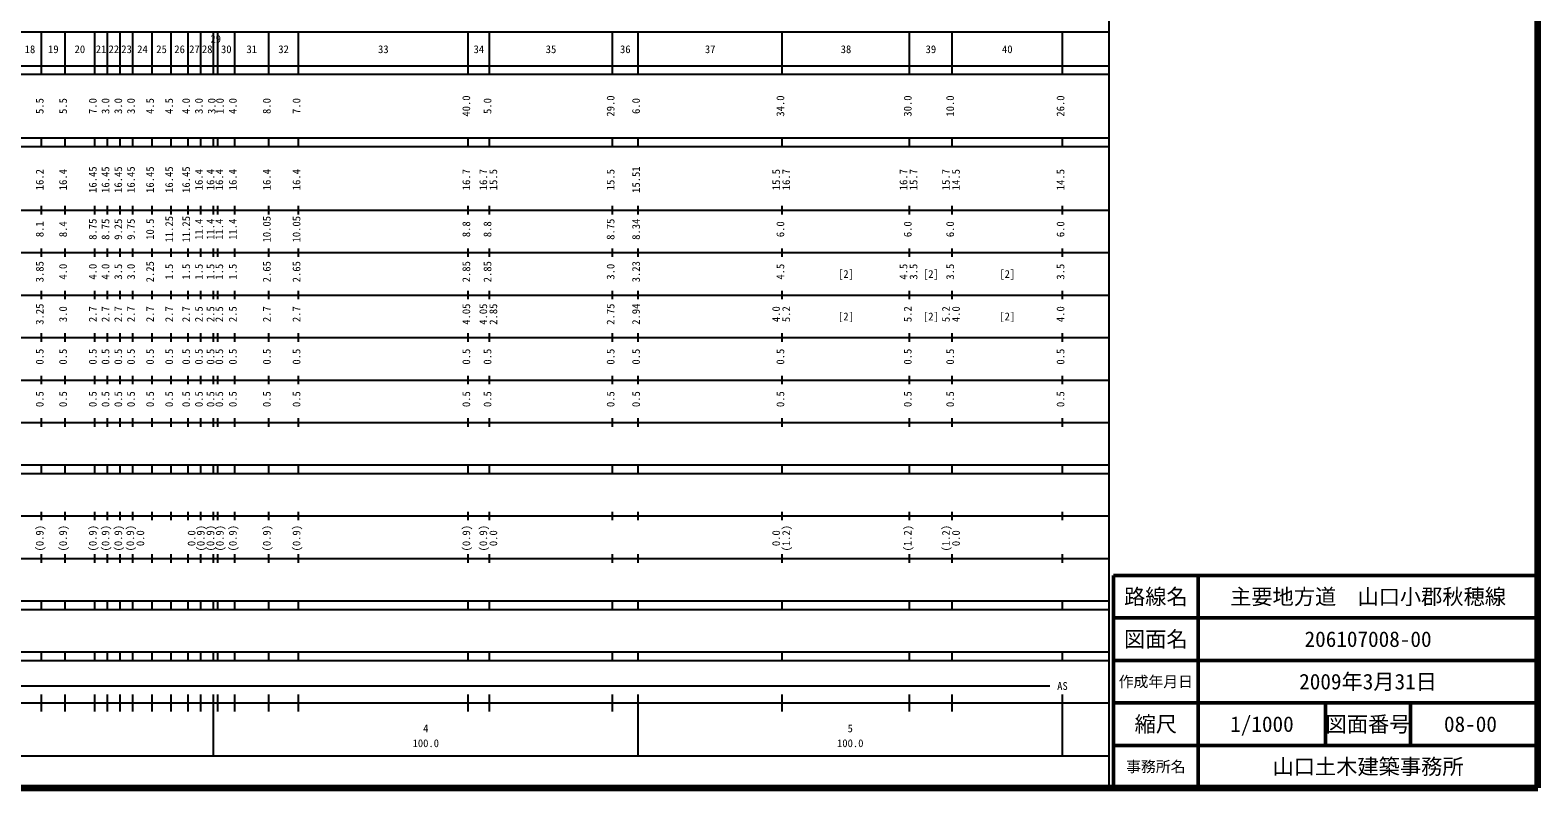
# Model space of a CAD drawing. Units: millimetres on the paper, enlarged 1000 times. Extents: x 40000 to 680000, y 20000 to 380000.
# Drawn here: x 324790 to 680000, y 20000 to 198357 of the extents above; entities that cross this region are included whole.
import ezdxf
from ezdxf.enums import TextEntityAlignment as Align

# ---------------------------------------------------------------- set-up
doc = ezdxf.new("R2010")
doc.units = ezdxf.units.MM
doc.header["$LTSCALE"] = 1000
for name, color, linetype, lineweight in [('M-TTL', 2, 'Continuous', 140), ('M-TTL-BAND', 7, 'Continuous', 25), ('M-TTL-FRAM', 2, 'Continuous', 50), ('M-TTL-LINE', 7, 'Continuous', 50)]:
    doc.layers.add(name, color=color, linetype=linetype, lineweight=lineweight)
doc.layers.add('M-TTL-TXT', color=7, linetype='Continuous')
doc.styles.add('ＭＳ ゴシック', font='')
doc.styles.get('ＭＳ ゴシック').set_extended_font_data('MS Gothic')

msp = doc.modelspace()

# ---------------------------------------------------------------- linework, layer by layer
at = {"layer": 'M-TTL'}
for p, q in [((680000, 20000), (680000, 380000)), ((40000, 20000), (680000, 20000))]:
    msp.add_line(p, q, dxfattribs=at)
at = {"layer": 'M-TTL-BAND'}
for p, q in [((579000, 20000), (579000, 370000)), ((68000, 198000), (579000, 198000)), ((327500, 188000), (327500, 198000)), ((333000, 188000), (333000, 198000)), ((340000, 188000), (340000, 198000)), ((343000, 188000), (343000, 198000)), ((346000, 188000), (346000, 198000)), ((349000, 188000), (349000, 198000)), ((353500, 188000), (353500, 198000)), ((358000, 188000), (358000, 198000)), ((362000, 188000), (362000, 198000)), ((365000, 188000), (365000, 198000)), ((368000, 188000), (368000, 198000)), ((369000, 188000), (369000, 198000)), ((373000, 188000), (373000, 198000)), ((381000, 188000), (381000, 198000)), ((388000, 188000), (388000, 198000)), ((428000, 188000), (428000, 198000)), ((433000, 188000), (433000, 198000)), ((462000, 188000), (462000, 198000)), ((468000, 188000), (468000, 198000)), ((502000, 188000), (502000, 198000)), ((532000, 188000), (532000, 198000)), ((542000, 188000), (542000, 198000)), ((568000, 188000), (568000, 198000)), ((40000, 190000), (579000, 190000)), ((40000, 188000), (579000, 188000)), ((40000, 173000), (579000, 173000)), ((40000, 171000), (579000, 171000)), ((327500, 171000), (327500, 173000)), ((333000, 171000), (333000, 173000)), ((340000, 171000), (340000, 173000)), ((343000, 171000), (343000, 173000)), ((346000, 171000), (346000, 173000)), ((349000, 171000), (349000, 173000)), ((353500, 171000), (353500, 173000)), ((358000, 171000), (358000, 173000)), ((362000, 171000), (362000, 173000)), ((365000, 171000), (365000, 173000)), ((368000, 171000), (368000, 173000)), ((369000, 171000), (369000, 173000)), ((373000, 171000), (373000, 173000)), ((381000, 171000), (381000, 173000)), ((388000, 171000), (388000, 173000)), ((428000, 171000), (428000, 173000)), ((433000, 171000), (433000, 173000)), ((462000, 171000), (462000, 173000)), ((468000, 171000), (468000, 173000)), ((502000, 171000), (502000, 173000)), ((532000, 171000), (532000, 173000)), ((542000, 171000), (542000, 173000)), ((568000, 171000), (568000, 173000)), ((327500, 155000), (327500, 157000)), ((333000, 155000), (333000, 157000)), ((340000, 155000), (340000, 157000)), ((343000, 155000), (343000, 157000)), ((346000, 155000), (346000, 157000)), ((349000, 155000), (349000, 157000)), ((353500, 155000), (353500, 157000)), ((358000, 155000), (358000, 157000)), ((362000, 155000), (362000, 157000)), ((365000, 155000), (365000, 157000)), ((368000, 155000), (368000, 157000)), ((369000, 155000), (369000, 157000)), ((373000, 155000), (373000, 157000)), ((381000, 155000), (381000, 157000)), ((388000, 155000), (388000, 157000)), ((428000, 155000), (428000, 157000)), ((433000, 155000), (433000, 157000)), ((462000, 155000), (462000, 157000)), ((468000, 155000), (468000, 157000)), ((502000, 155000), (502000, 157000)), ((532000, 155000), (532000, 157000)), ((542000, 155000), (542000, 157000)), ((568000, 155000), (568000, 157000)), ((40000, 156000), (579000, 156000)), ((46000, 146000), (579000, 146000)), ((327500, 145000), (327500, 147000)), ((333000, 145000), (333000, 147000)), ((340000, 145000), (340000, 147000)), ((343000, 145000), (343000, 147000)), ((346000, 145000), (346000, 147000)), ((349000, 145000), (349000, 147000)), ((353500, 145000), (353500, 147000)), ((358000, 145000), (358000, 147000)), ((362000, 145000), (362000, 147000)), ((365000, 145000), (365000, 147000)), ((368000, 145000), (368000, 147000)), ((369000, 145000), (369000, 147000)), ((373000, 145000), (373000, 147000)), ((381000, 145000), (381000, 147000)), ((388000, 145000), (388000, 147000)), ((428000, 145000), (428000, 147000)), ((433000, 145000), (433000, 147000)), ((462000, 145000), (462000, 147000)), ((468000, 145000), (468000, 147000)), ((502000, 145000), (502000, 147000)), ((532000, 145000), (532000, 147000)), ((542000, 145000), (542000, 147000)), ((568000, 145000), (568000, 147000)), ((52000, 136000), (579000, 136000)), ((327500, 135000), (327500, 137000)), ((333000, 135000), (333000, 137000)), ((340000, 135000), (340000, 137000)), ((343000, 135000), (343000, 137000)), ((346000, 135000), (346000, 137000)), ((349000, 135000), (349000, 137000)), ((353500, 135000), (353500, 137000)), ((358000, 135000), (358000, 137000)), ((362000, 135000), (362000, 137000)), ((365000, 135000), (365000, 137000)), ((368000, 135000), (368000, 137000)), ((369000, 135000), (369000, 137000)), ((373000, 135000), (373000, 137000)), ((381000, 135000), (381000, 137000)), ((388000, 135000), (388000, 137000)), ((428000, 135000), (428000, 137000)), ((433000, 135000), (433000, 137000)), ((462000, 135000), (462000, 137000)), ((468000, 135000), (468000, 137000)), ((502000, 135000), (502000, 137000)), ((532000, 135000), (532000, 137000)), ((542000, 135000), (542000, 137000)), ((568000, 135000), (568000, 137000)), ((46000, 126000), (579000, 126000)), ((327500, 125000), (327500, 127000)), ((333000, 125000), (333000, 127000)), ((340000, 125000), (340000, 127000)), ((343000, 125000), (343000, 127000)), ((346000, 125000), (346000, 127000)), ((349000, 125000), (349000, 127000)), ((353500, 125000), (353500, 127000)), ((358000, 125000), (358000, 127000)), ((362000, 125000), (362000, 127000)), ((365000, 125000), (365000, 127000)), ((368000, 125000), (368000, 127000)), ((369000, 125000), (369000, 127000)), ((373000, 125000), (373000, 127000)), ((381000, 125000), (381000, 127000)), ((388000, 125000), (388000, 127000)), ((428000, 125000), (428000, 127000)), ((433000, 125000), (433000, 127000)), ((462000, 125000), (462000, 127000)), ((468000, 125000), (468000, 127000)), ((502000, 125000), (502000, 127000)), ((532000, 125000), (532000, 127000)), ((542000, 125000), (542000, 127000)), ((568000, 125000), (568000, 127000)), ((52000, 116000), (579000, 116000)), ((327500, 115000), (327500, 117000)), ((333000, 115000), (333000, 117000)), ((340000, 115000), (340000, 117000)), ((343000, 115000), (343000, 117000)), ((346000, 115000), (346000, 117000)), ((349000, 115000), (349000, 117000)), ((353500, 115000), (353500, 117000)), ((358000, 115000), (358000, 117000)), ((362000, 115000), (362000, 117000)), ((365000, 115000), (365000, 117000)), ((368000, 115000), (368000, 117000)), ((369000, 115000), (369000, 117000)), ((373000, 115000), (373000, 117000)), ((381000, 115000), (381000, 117000)), ((388000, 115000), (388000, 117000)), ((428000, 115000), (428000, 117000)), ((433000, 115000), (433000, 117000)), ((462000, 115000), (462000, 117000)), ((468000, 115000), (468000, 117000)), ((502000, 115000), (502000, 117000)), ((532000, 115000), (532000, 117000)), ((542000, 115000), (542000, 117000)), ((568000, 115000), (568000, 117000)), ((327500, 105000), (327500, 107000)), ((333000, 105000), (333000, 107000)), ((340000, 105000), (340000, 107000)), ((343000, 105000), (343000, 107000)), ((346000, 105000), (346000, 107000)), ((349000, 105000), (349000, 107000)), ((353500, 105000), (353500, 107000)), ((358000, 105000), (358000, 107000)), ((362000, 105000), (362000, 107000)), ((365000, 105000), (365000, 107000)), ((368000, 105000), (368000, 107000)), ((369000, 105000), (369000, 107000)), ((373000, 105000), (373000, 107000)), ((381000, 105000), (381000, 107000)), ((388000, 105000), (388000, 107000)), ((428000, 105000), (428000, 107000)), ((433000, 105000), (433000, 107000)), ((462000, 105000), (462000, 107000)), ((468000, 105000), (468000, 107000)), ((502000, 105000), (502000, 107000)), ((532000, 105000), (532000, 107000)), ((542000, 105000), (542000, 107000)), ((568000, 105000), (568000, 107000)), ((46000, 106000), (579000, 106000)), ((40000, 96000), (579000, 96000)), ((327500, 94000), (327500, 96000)), ((333000, 94000), (333000, 96000)), ((340000, 94000), (340000, 96000)), ((343000, 94000), (343000, 96000)), ((346000, 94000), (346000, 96000)), ((349000, 94000), (349000, 96000)), ((353500, 94000), (353500, 96000)), ((358000, 94000), (358000, 96000)), ((362000, 94000), (362000, 96000)), ((365000, 94000), (365000, 96000)), ((368000, 94000), (368000, 96000)), ((369000, 94000), (369000, 96000)), ((373000, 94000), (373000, 96000)), ((381000, 94000), (381000, 96000)), ((388000, 94000), (388000, 96000)), ((428000, 94000), (428000, 96000)), ((433000, 94000), (433000, 96000)), ((462000, 94000), (462000, 96000)), ((468000, 94000), (468000, 96000)), ((502000, 94000), (502000, 96000)), ((532000, 94000), (532000, 96000)), ((542000, 94000), (542000, 96000)), ((568000, 94000), (568000, 96000)), ((40000, 94000), (579000, 94000)), ((49000, 84000), (579000, 84000)), ((327500, 83000), (327500, 85000)), ((333000, 83000), (333000, 85000)), ((340000, 83000), (340000, 85000)), ((343000, 83000), (343000, 85000)), ((346000, 83000), (346000, 85000)), ((349000, 83000), (349000, 85000)), ((353500, 83000), (353500, 85000)), ((358000, 83000), (358000, 85000)), ((362000, 83000), (362000, 85000)), ((365000, 83000), (365000, 85000)), ((368000, 83000), (368000, 85000)), ((369000, 83000), (369000, 85000)), ((373000, 83000), (373000, 85000)), ((381000, 83000), (381000, 85000)), ((388000, 83000), (388000, 85000)), ((428000, 83000), (428000, 85000)), ((433000, 83000), (433000, 85000)), ((462000, 83000), (462000, 85000)), ((468000, 83000), (468000, 85000)), ((502000, 83000), (502000, 85000)), ((532000, 83000), (532000, 85000)), ((542000, 83000), (542000, 85000)), ((568000, 83000), (568000, 85000)), ((327500, 73000), (327500, 75000)), ((333000, 73000), (333000, 75000)), ((340000, 73000), (340000, 75000)), ((343000, 73000), (343000, 75000)), ((346000, 73000), (346000, 75000)), ((349000, 73000), (349000, 75000)), ((353500, 73000), (353500, 75000)), ((358000, 73000), (358000, 75000)), ((362000, 73000), (362000, 75000)), ((365000, 73000), (365000, 75000)), ((368000, 73000), (368000, 75000)), ((369000, 73000), (369000, 75000)), ((373000, 73000), (373000, 75000)), ((381000, 73000), (381000, 75000)), ((388000, 73000), (388000, 75000)), ((428000, 73000), (428000, 75000)), ((433000, 73000), (433000, 75000)), ((462000, 73000), (462000, 75000)), ((468000, 73000), (468000, 75000)), ((502000, 73000), (502000, 75000)), ((532000, 73000), (532000, 75000)), ((542000, 73000), (542000, 75000)), ((568000, 73000), (568000, 75000)), ((40000, 74000), (579000, 74000)), ((40000, 64000), (579000, 64000)), ((327500, 62000), (327500, 64000)), ((333000, 62000), (333000, 64000)), ((340000, 62000), (340000, 64000)), ((343000, 62000), (343000, 64000)), ((346000, 62000), (346000, 64000)), ((349000, 62000), (349000, 64000)), ((353500, 62000), (353500, 64000)), ((358000, 62000), (358000, 64000)), ((362000, 62000), (362000, 64000)), ((365000, 62000), (365000, 64000)), ((368000, 62000), (368000, 64000)), ((369000, 62000), (369000, 64000)), ((373000, 62000), (373000, 64000)), ((381000, 62000), (381000, 64000)), ((388000, 62000), (388000, 64000)), ((428000, 62000), (428000, 64000)), ((433000, 62000), (433000, 64000)), ((462000, 62000), (462000, 64000)), ((468000, 62000), (468000, 64000)), ((502000, 62000), (502000, 64000)), ((532000, 62000), (532000, 64000)), ((542000, 62000), (542000, 64000)), ((568000, 62000), (568000, 64000)), ((40000, 62000), (579000, 62000)), ((40000, 52000), (579000, 52000)), ((40000, 50000), (579000, 50000)), ((327500, 50000), (327500, 52000)), ((333000, 50000), (333000, 52000)), ((340000, 50000), (340000, 52000)), ((343000, 50000), (343000, 52000)), ((346000, 50000), (346000, 52000)), ((349000, 50000), (349000, 52000)), ((353500, 50000), (353500, 52000)), ((358000, 50000), (358000, 52000)), ((362000, 50000), (362000, 52000)), ((365000, 50000), (365000, 52000)), ((368000, 50000), (368000, 52000)), ((369000, 50000), (369000, 52000)), ((373000, 50000), (373000, 52000)), ((381000, 50000), (381000, 52000)), ((388000, 50000), (388000, 52000)), ((428000, 50000), (428000, 52000)), ((433000, 50000), (433000, 52000)), ((462000, 50000), (462000, 52000)), ((468000, 50000), (468000, 52000)), ((502000, 50000), (502000, 52000)), ((532000, 50000), (532000, 52000)), ((542000, 50000), (542000, 52000)), ((568000, 50000), (568000, 52000)), ((71000, 44000), (565000, 44000)), ((40000, 40000), (579000, 40000)), ((327500, 38000), (327500, 42000)), ((333000, 38000), (333000, 42000)), ((340000, 38000), (340000, 42000)), ((343000, 38000), (343000, 42000)), ((346000, 38000), (346000, 42000)), ((349000, 38000), (349000, 42000)), ((353500, 38000), (353500, 42000)), ((358000, 38000), (358000, 42000)), ((362000, 38000), (362000, 42000)), ((365000, 38000), (365000, 42000)), ((368000, 27500), (368000, 42000)), ((369000, 38000), (369000, 42000)), ((373000, 38000), (373000, 42000)), ((381000, 38000), (381000, 42000)), ((388000, 38000), (388000, 42000)), ((428000, 38000), (428000, 42000)), ((433000, 38000), (433000, 42000)), ((462000, 38000), (462000, 42000)), ((468000, 27500), (468000, 42000)), ((502000, 38000), (502000, 42000)), ((532000, 38000), (532000, 42000)), ((542000, 38000), (542000, 42000)), ((568000, 27500), (568000, 42000)), ((68000, 27500), (579000, 27500))]:
    msp.add_line(p, q, dxfattribs=at)
at = {"layer": 'M-TTL-FRAM'}
for p, q in [((680000, 70000), (580000, 70000)), ((580000, 70000), (580000, 20000))]:
    msp.add_line(p, q, dxfattribs=at)
at = {"layer": 'M-TTL-LINE'}
for p, q in [((600000, 70000), (600000, 20000)), ((680000, 60000), (580000, 60000)), ((680000, 50000), (580000, 50000)), ((680000, 40000), (580000, 40000)), ((630000, 40000), (630000, 30000)), ((650000, 40000), (650000, 30000)), ((680000, 30000), (580000, 30000))]:
    msp.add_line(p, q, dxfattribs=at)

# ---------------------------------------------------------------- texts
at = {"layer": 'M-TTL-BAND', "style": 'ＭＳ ゴシック'}
for s, p in [('29', (368500, 194829)), ('18', (324750, 192405)), ('19', (330250, 192405)), ('20', (336500, 192405)), ('21', (341500, 192405)), ('22', (344500, 192405)), ('23', (347500, 192405)), ('24', (351250, 192405)), ('25', (355750, 192405)), ('26', (360000, 192405)), ('27', (363500, 192405)), ('28', (366500, 192405)), ('30', (371000, 192405)), ('31', (377000, 192405)), ('32', (384500, 192405)), ('33', (408000, 192405)), ('34', (430500, 192405)), ('35', (447500, 192405)), ('36', (465000, 192405)), ('37', (485000, 192405)), ('38', (517000, 192405)), ('39', (537000, 192405)), ('40', (555000, 192405)), ('[2]', (517000, 139500)), ('[2]', (537000, 139500)), ('[2]', (555000, 139500)), ('[2]', (517000, 129500)), ('[2]', (537000, 129500)), ('[2]', (555000, 129500)), ('AS', (568000, 42500)), ('4', (418000, 32523)), ('5', (518000, 32523)), ('100.0', (418000, 29033)), ('100.0', (518000, 29033))]:
    msp.add_text(s, height=1833, dxfattribs=at).set_placement(p, align=Align.BOTTOM_CENTER)
for s, p in [('5.5', (328500, 180500)), ('5.5', (334000, 180500)), ('7.0', (341000, 180500)), ('3.0', (344000, 180500)), ('3.0', (347000, 180500)), ('3.0', (350000, 180500)), ('4.5', (354500, 180500)), ('4.5', (359000, 180500)), ('4.0', (363000, 180500)), ('3.0', (366000, 180500)), ('3.0', (369020, 180500)), ('1.0', (370969, 180500)), ('4.0', (374000, 180500)), ('8.0', (382000, 180500)), ('7.0', (389000, 180500)), ('40.0', (429000, 180500)), ('5.0', (434000, 180500)), ('29.0', (463000, 180500)), ('6.0', (469000, 180500)), ('34.0', (503000, 180500)), ('30.0', (533000, 180500)), ('10.0', (543000, 180500)), ('26.0', (569000, 180500)), ('16.2', (328500, 163174)), ('16.4', (334000, 163174)), ('16.45', (341000, 163174)), ('16.45', (344000, 163174)), ('16.45', (347000, 163174)), ('16.45', (350000, 163174)), ('16.45', (354500, 163174)), ('16.45', (359000, 163174)), ('16.45', (363000, 163174)), ('16.4', (366000, 163174)), ('16.4', (368737, 163174)), ('16.4', (370801, 163174)), ('16.4', (374000, 163174)), ('16.4', (382000, 163174)), ('16.4', (389000, 163174)), ('16.7', (429000, 163174)), ('16.7', (433000, 163174)), ('15.5', (435370, 163174)), ('15.5', (463000, 163174)), ('15.51', (469000, 163174)), ('15.5', (502000, 163174)), ('16.7', (504370, 163174)), ('16.7', (532000, 163174)), ('15.7', (534370, 163174)), ('15.7', (542000, 163174)), ('14.5', (544370, 163174)), ('14.5', (569000, 163174)), ('8.1', (328500, 151500)), ('8.4', (334000, 151500)), ('8.75', (341000, 151500)), ('8.75', (344000, 151500)), ('9.25', (347000, 151500)), ('9.75', (350000, 151500)), ('10.5', (354500, 151500)), ('11.25', (359000, 151500)), ('11.25', (363000, 151500)), ('11.4', (366000, 151500)), ('11.4', (368737, 151500)), ('11.4', (370801, 151500)), ('11.4', (374000, 151500)), ('10.05', (382000, 151500)), ('10.05', (389000, 151500)), ('8.8', (429000, 151500)), ('8.8', (434000, 151500)), ('8.75', (463000, 151500)), ('8.34', (469000, 151500)), ('6.0', (503000, 151500)), ('6.0', (533000, 151500)), ('6.0', (543000, 151500)), ('6.0', (569000, 151500)), ('3.85', (328500, 141500)), ('4.0', (334000, 141500)), ('4.0', (341000, 141500)), ('4.0', (344000, 141500)), ('3.5', (347000, 141500)), ('3.0', (350000, 141500)), ('2.25', (354500, 141500)), ('1.5', (359000, 141500)), ('1.5', (363000, 141500)), ('1.5', (366000, 141500)), ('1.5', (368737, 141500)), ('1.5', (370801, 141500)), ('1.5', (374000, 141500)), ('2.65', (382000, 141500)), ('2.65', (389000, 141500)), ('2.85', (429000, 141500)), ('2.85', (434000, 141500)), ('3.0', (463000, 141500)), ('3.23', (469000, 141500)), ('4.5', (503000, 141500)), ('4.5', (532000, 141500)), ('3.5', (534370, 141500)), ('3.5', (543000, 141500)), ('3.5', (569000, 141500)), ('3.25', (328500, 131500)), ('3.0', (334000, 131500)), ('2.7', (341000, 131500)), ('2.7', (344000, 131500)), ('2.7', (347000, 131500)), ('2.7', (350000, 131500)), ('2.7', (354500, 131500)), ('2.7', (359000, 131500)), ('2.7', (363000, 131500)), ('2.5', (366000, 131500)), ('2.5', (368737, 131500)), ('2.5', (370801, 131500)), ('2.5', (374000, 131500)), ('2.7', (382000, 131500)), ('2.7', (389000, 131500)), ('4.05', (429000, 131500)), ('4.05', (433000, 131500)), ('2.85', (435370, 131500)), ('2.75', (463000, 131500)), ('2.94', (469000, 131500)), ('4.0', (502000, 131500)), ('5.2', (504370, 131500)), ('5.2', (533000, 131500)), ('5.2', (542000, 131500)), ('4.0', (544370, 131500)), ('4.0', (569000, 131500)), ('0.5', (328500, 121500)), ('0.5', (334000, 121500)), ('0.5', (341000, 121500)), ('0.5', (344000, 121500)), ('0.5', (347000, 121500)), ('0.5', (350000, 121500)), ('0.5', (354500, 121500)), ('0.5', (359000, 121500)), ('0.5', (363000, 121500)), ('0.5', (366000, 121500)), ('0.5', (368737, 121500)), ('0.5', (370801, 121500)), ('0.5', (374000, 121500)), ('0.5', (382000, 121500)), ('0.5', (389000, 121500)), ('0.5', (429000, 121500)), ('0.5', (434000, 121500)), ('0.5', (463000, 121500)), ('0.5', (469000, 121500)), ('0.5', (503000, 121500)), ('0.5', (533000, 121500)), ('0.5', (543000, 121500)), ('0.5', (569000, 121500)), ('0.5', (328500, 111500)), ('0.5', (334000, 111500)), ('0.5', (341000, 111500)), ('0.5', (344000, 111500)), ('0.5', (347000, 111500)), ('0.5', (350000, 111500)), ('0.5', (354500, 111500)), ('0.5', (359000, 111500)), ('0.5', (363000, 111500)), ('0.5', (366000, 111500)), ('0.5', (368737, 111500)), ('0.5', (370801, 111500)), ('0.5', (374000, 111500)), ('0.5', (382000, 111500)), ('0.5', (389000, 111500)), ('0.5', (429000, 111500)), ('0.5', (434000, 111500)), ('0.5', (463000, 111500)), ('0.5', (469000, 111500)), ('0.5', (503000, 111500)), ('0.5', (533000, 111500)), ('0.5', (543000, 111500)), ('0.5', (569000, 111500)), ('(0.9)', (328500, 78764)), ('(0.9)', (334000, 78764)), ('(0.9)', (341000, 78764)), ('(0.9)', (344000, 78764)), ('(0.9)', (347000, 78764)), ('(0.9)', (349832, 78764)), ('0.0', (352202, 78764)), ('0.0', (364273, 78764)), ('(0.9)', (366432, 78764)), ('(0.9)', (368714, 78764)), ('(0.9)', (370943, 78764)), ('(0.9)', (374000, 78764)), ('(0.9)', (382000, 78764)), ('(0.9)', (389000, 78764)), ('(0.9)', (429000, 78764)), ('(0.9)', (433000, 78764)), ('0.0', (435370, 78764)), ('0.0', (502000, 78764)), ('(1.2)', (504370, 78764)), ('(1.2)', (533000, 78764)), ('(1.2)', (542000, 78764)), ('0.0', (544370, 78764))]:
    msp.add_text(s, height=1833, rotation=90, dxfattribs=at).set_placement(p, align=Align.BOTTOM_CENTER)
at = {"layer": 'M-TTL-TXT', "style": 'ＭＳ ゴシック'}
for s, height, p in [('路線名', 3666, (590000, 65000)), ('路線名', 3666, (590000, 65000)), ('主要地方道\u3000山口小郡秋穂線', 3666, (640000, 65000)), ('図面名', 3666, (590000, 55000)), ('図面名', 3666, (590000, 55000)), ('206107008-00', 3666, (640000, 55000)), ('作成年月日', 2566, (590000, 45000)), ('作成年月日', 2566, (590000, 45000)), ('2009年3月31日', 3666, (640000, 45000)), ('縮尺', 3666, (590000, 35000)), ('縮尺', 3666, (590000, 35000)), ('1/1000', 3666, (615000, 35000)), ('図面番号', 3666, (640000, 35000)), ('図面番号', 3666, (640000, 35000)), ('08-00', 3666, (664125, 35000)), ('事務所名', 2566, (590000, 25000)), ('事務所名', 2566, (590000, 25000)), ('山口土木建築事務所', 3666, (640000, 25000))]:
    msp.add_text(s, height=height, dxfattribs=at).set_placement(p, align=Align.MIDDLE_CENTER)

doc.saveas('drawing.dxf')
